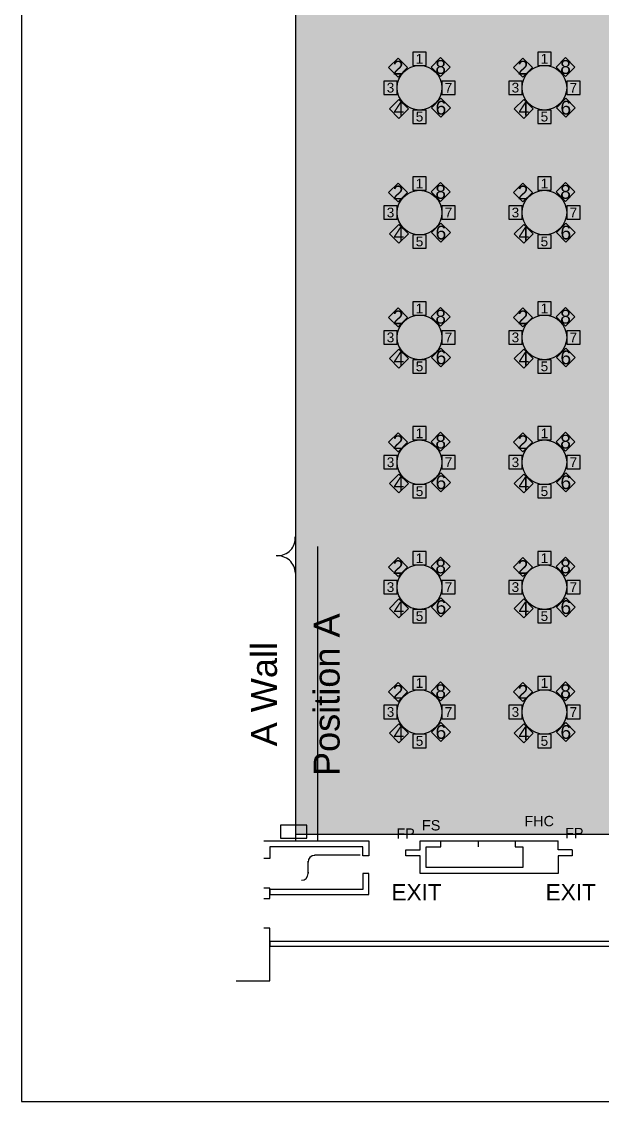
# Model space of a CAD drawing. Header units: feet. Extents: x 280 to 544, y 563 to 815.
# Drawn here: x 279.9 to 345, y 562.8 to 683.8 of the extents above; entities that cross this region are included whole.
import ezdxf
from ezdxf.enums import TextEntityAlignment as Align

# ---------------------------------------------------------------- set-up
doc = ezdxf.new("R2010")
doc.units = ezdxf.units.FT
doc.header["$MEASUREMENT"] = 0
for name, color, linetype in [('[labels]', 7, 'Continuous'), ('Background', 7, 'Continuous'), ('Border', 7, 'Continuous'), ('Building', 7, 'Continuous'), ('Layer 1', 7, 'Continuous')]:
    doc.layers.add(name, color=color, linetype=linetype)
doc.styles.add('Arial', font='Arial.ttf')

msp = doc.modelspace()

# ---------------------------------------------------------------- hatches: boundary and pattern name
at = {"layer": 'Background', "lineweight": 0, "true_color": 0xe6e6e6, "transparency": 33554687}
h = msp.add_hatch(color=254, dxfattribs=at)
h.dxf.hatch_style = 1
h.paths.add_polyline_path([(491.79, 760.88), (310.54, 760.88), (310.54, 592.71), (491.79, 592.71)])
at = {"layer": 'Layer 1', "lineweight": 0, "true_color": 0xd5a6bd, "transparency": 33554687}
h = msp.add_hatch(color=9, dxfattribs=at)
edge = h.paths.add_edge_path(flags=0)
edge.add_ellipse((324.46, 676.42), major_axis=(2.5, 0), ratio=1, start_angle=0.0057, end_angle=360, ccw=False)
edge.add_line((326.96, 676.42), (326.96, 676.42))
h = msp.add_hatch(color=9, dxfattribs=at)
edge = h.paths.add_edge_path(flags=0)
edge.add_ellipse((338.46, 676.42), major_axis=(2.5, 0), ratio=1, start_angle=0.0057, end_angle=360, ccw=False)
edge.add_line((340.96, 676.42), (340.96, 676.42))
h = msp.add_hatch(color=9, dxfattribs=at)
edge = h.paths.add_edge_path(flags=0)
edge.add_ellipse((324.46, 662.42), major_axis=(2.5, 0), ratio=1, start_angle=0.0057, end_angle=360, ccw=False)
edge.add_line((326.96, 662.42), (326.96, 662.42))
h = msp.add_hatch(color=9, dxfattribs=at)
edge = h.paths.add_edge_path(flags=0)
edge.add_ellipse((338.46, 662.42), major_axis=(2.5, 0), ratio=1, start_angle=0.0057, end_angle=360, ccw=False)
edge.add_line((340.96, 662.42), (340.96, 662.42))
h = msp.add_hatch(color=9, dxfattribs=at)
edge = h.paths.add_edge_path(flags=0)
edge.add_ellipse((324.46, 648.42), major_axis=(2.5, 0), ratio=1, start_angle=0.0057, end_angle=360, ccw=False)
edge.add_line((326.96, 648.42), (326.96, 648.42))
h = msp.add_hatch(color=9, dxfattribs=at)
edge = h.paths.add_edge_path(flags=0)
edge.add_ellipse((338.46, 648.42), major_axis=(2.5, 0), ratio=1, start_angle=0.0057, end_angle=360, ccw=False)
edge.add_line((340.96, 648.42), (340.96, 648.42))
h = msp.add_hatch(color=9, dxfattribs=at)
edge = h.paths.add_edge_path(flags=0)
edge.add_ellipse((324.46, 634.42), major_axis=(2.5, 0), ratio=1, start_angle=0.0057, end_angle=360, ccw=False)
edge.add_line((326.96, 634.42), (326.96, 634.42))
h = msp.add_hatch(color=9, dxfattribs=at)
edge = h.paths.add_edge_path(flags=0)
edge.add_ellipse((338.46, 634.42), major_axis=(2.5, 0), ratio=1, start_angle=0.0057, end_angle=360, ccw=False)
edge.add_line((340.96, 634.42), (340.96, 634.42))
h = msp.add_hatch(color=9, dxfattribs=at)
edge = h.paths.add_edge_path(flags=0)
edge.add_ellipse((324.46, 620.42), major_axis=(2.5, 0), ratio=1, start_angle=0.0057, end_angle=360, ccw=False)
edge.add_line((326.96, 620.42), (326.96, 620.42))
h = msp.add_hatch(color=9, dxfattribs=at)
edge = h.paths.add_edge_path(flags=0)
edge.add_ellipse((338.46, 620.42), major_axis=(2.5, 0), ratio=1, start_angle=0.0057, end_angle=360, ccw=False)
edge.add_line((340.96, 620.42), (340.96, 620.42))
h = msp.add_hatch(color=9, dxfattribs=at)
edge = h.paths.add_edge_path(flags=0)
edge.add_ellipse((324.46, 606.42), major_axis=(2.5, 0), ratio=1, start_angle=0.0057, end_angle=360, ccw=False)
edge.add_line((326.96, 606.42), (326.96, 606.42))
h = msp.add_hatch(color=9, dxfattribs=at)
edge = h.paths.add_edge_path(flags=0)
edge.add_ellipse((338.46, 606.42), major_axis=(2.5, 0), ratio=1, start_angle=0.0057, end_angle=360, ccw=False)
edge.add_line((340.96, 606.42), (340.96, 606.42))

# ---------------------------------------------------------------- linework, layer by layer
at = {"layer": 'Background', "color": 254, "lineweight": 0, "true_color": 0xe6e6e6, "transparency": 33554687}
msp.add_lwpolyline([(491.79, 760.88), (310.54, 760.88), (310.54, 592.71), (491.79, 592.71)], close=True, dxfattribs=at)
at = {"layer": 'Background', "color": 254, "lineweight": 25, "true_color": 0xe6e6e6}
msp.add_lwpolyline([(491.79, 760.88), (310.54, 760.88), (310.54, 592.71), (491.79, 592.71)], close=True, dxfattribs=at)
at = {"layer": 'Border', "color": 18, "lineweight": 25, "true_color": 0x000000}
msp.add_lwpolyline([(279.85, 562.76), (543.85, 562.76), (543.85, 814.76), (279.85, 814.76)], close=True, dxfattribs=at)
at = {"layer": 'Building', "color": 18, "lineweight": 25, "true_color": 0x000000}
for points in [[(310.54, 760.88), (310.54, 591.97)], [(313.01, 624.96), (313.01, 591.96)], [(307.02, 591.96), (318.77, 591.96), (318.77, 590.29), (318.11, 590.29), (318.11, 591.3), (307.69, 591.3), (307.69, 590.01), (307.02, 590.01)], [(345.75, 591.96), (388.11, 591.96), (388.11, 591.3), (347.75, 591.3), (347.75, 590.3), (347.25, 590.3), (347.25, 580.67), (307.69, 580.67), (307.69, 580.17), (393.34, 580.17), (393.34, 572.64), (505.45, 572.64), (505.45, 582.4), (504.29, 582.4), (504.29, 582.06), (499.61, 582.06), (499.61, 581.56)], [(341.59, 590.96), (341.59, 590.3), (340, 590.3), (340, 588.32), (324.53, 588.32), (324.53, 590.3), (322.94, 590.3), (322.94, 590.96), (324.53, 590.96), (324.53, 591.96), (326.86, 591.96)], [(331.03, 591.96), (331.03, 591.3)], [(335.2, 591.96), (340, 591.96)], [(340, 590.96), (340, 591.96)], [(341.59, 590.96), (340, 590.96)], [(311.97, 588.3), (311.97, 589.7)], [(317.8, 590.35), (312.7, 590.35)], [(311.97, 588.47), (311.97, 588.34)], [(307.02, 585.52), (307.69, 585.52), (307.69, 586.68), (307.02, 586.68)], [(303.91, 576.28), (307.69, 576.28), (307.69, 582.18), (307.02, 582.18)]]:
    msp.add_lwpolyline(points, dxfattribs=at)
for points in [[(311.81, 592.29), (311.81, 593.72), (308.88, 593.72), (308.88, 592.29)], [(326.86, 591.3), (326.86, 591.96), (335.2, 591.96), (335.2, 591.3), (336.06, 591.3), (336.06, 588.98), (325.2, 588.98), (325.2, 591.3)], [(318.77, 588.32), (318.11, 588.32), (318.11, 586.51), (307.69, 586.51), (307.69, 585.96), (318.77, 585.96), (318.77, 588.32)]]:
    msp.add_lwpolyline(points, close=True, dxfattribs=at)
for centre, radius, start, end in [((308.54, 625.94), 2, -90, 3.37), ((308.55, 621.94), 2, 1.471, 94.841), ((312.71, 589.59), 0.75, 90, 180), ((311.22, 588.3), 0.75, -90, 0)]:
    msp.add_arc(centre, radius, start, end, dxfattribs=at)
at = {"layer": 'Layer 1', "color": 18, "lineweight": 25, "true_color": 0x000000}
for points in [[(323.12, 678.67), (322.06, 679.73), (321, 678.67), (322.06, 677.61)], [(325.21, 680.42), (323.71, 680.42), (323.71, 678.92), (325.21, 678.92)], [(326.83, 679.79), (325.77, 678.73), (326.83, 677.67), (327.89, 678.73)], [(337.12, 678.67), (336.06, 679.73), (335, 678.67), (336.06, 677.61)], [(339.21, 680.42), (337.71, 680.42), (337.71, 678.92), (339.21, 678.92)], [(340.83, 679.79), (339.77, 678.73), (340.83, 677.67), (341.89, 678.73)], [(321.96, 677.17), (320.46, 677.17), (320.46, 675.67), (321.96, 675.67)], [(328.46, 677.17), (326.96, 677.17), (326.96, 675.67), (328.46, 675.67)], [(335.96, 677.17), (334.46, 677.17), (334.46, 675.67), (335.96, 675.67)], [(342.46, 677.17), (340.96, 677.17), (340.96, 675.67), (342.46, 675.67)], [(322.15, 675.1), (321.09, 674.04), (322.15, 672.98), (323.21, 674.04)], [(327.92, 674.17), (326.86, 675.23), (325.8, 674.17), (326.86, 673.11)], [(336.15, 675.1), (335.09, 674.04), (336.15, 672.98), (337.21, 674.04)], [(341.92, 674.17), (340.86, 675.23), (339.8, 674.17), (340.86, 673.11)], [(325.21, 673.92), (323.71, 673.92), (323.71, 672.42), (325.21, 672.42)], [(339.21, 673.92), (337.71, 673.92), (337.71, 672.42), (339.21, 672.42)], [(325.21, 666.42), (323.71, 666.42), (323.71, 664.92), (325.21, 664.92)], [(339.21, 666.42), (337.71, 666.42), (337.71, 664.92), (339.21, 664.92)], [(323.12, 664.67), (322.06, 665.73), (321, 664.67), (322.06, 663.61)], [(326.83, 665.79), (325.77, 664.73), (326.83, 663.67), (327.89, 664.73)], [(337.12, 664.67), (336.06, 665.73), (335, 664.67), (336.06, 663.61)], [(340.83, 665.79), (339.77, 664.73), (340.83, 663.67), (341.89, 664.73)], [(321.96, 663.17), (320.46, 663.17), (320.46, 661.67), (321.96, 661.67)], [(328.46, 663.17), (326.96, 663.17), (326.96, 661.67), (328.46, 661.67)], [(335.96, 663.17), (334.46, 663.17), (334.46, 661.67), (335.96, 661.67)], [(342.46, 663.17), (340.96, 663.17), (340.96, 661.67), (342.46, 661.67)], [(322.15, 661.1), (321.09, 660.04), (322.15, 658.98), (323.21, 660.04)], [(327.92, 660.17), (326.86, 661.23), (325.8, 660.17), (326.86, 659.11)], [(336.15, 661.1), (335.09, 660.04), (336.15, 658.98), (337.21, 660.04)], [(341.92, 660.17), (340.86, 661.23), (339.8, 660.17), (340.86, 659.11)], [(325.21, 659.92), (323.71, 659.92), (323.71, 658.42), (325.21, 658.42)], [(339.21, 659.92), (337.71, 659.92), (337.71, 658.42), (339.21, 658.42)], [(323.12, 650.67), (322.06, 651.73), (321, 650.67), (322.06, 649.61)], [(325.21, 652.42), (323.71, 652.42), (323.71, 650.92), (325.21, 650.92)], [(326.83, 651.79), (325.77, 650.73), (326.83, 649.67), (327.89, 650.73)], [(337.12, 650.67), (336.06, 651.73), (335, 650.67), (336.06, 649.61)], [(339.21, 652.42), (337.71, 652.42), (337.71, 650.92), (339.21, 650.92)], [(340.83, 651.79), (339.77, 650.73), (340.83, 649.67), (341.89, 650.73)], [(321.96, 649.17), (320.46, 649.17), (320.46, 647.67), (321.96, 647.67)], [(328.46, 649.17), (326.96, 649.17), (326.96, 647.67), (328.46, 647.67)], [(335.96, 649.17), (334.46, 649.17), (334.46, 647.67), (335.96, 647.67)], [(342.46, 649.17), (340.96, 649.17), (340.96, 647.67), (342.46, 647.67)], [(322.15, 647.1), (321.09, 646.04), (322.15, 644.98), (323.21, 646.04)], [(327.92, 646.17), (326.86, 647.23), (325.8, 646.17), (326.86, 645.11)], [(336.15, 647.1), (335.09, 646.04), (336.15, 644.98), (337.21, 646.04)], [(341.92, 646.17), (340.86, 647.23), (339.8, 646.17), (340.86, 645.11)], [(325.21, 645.92), (323.71, 645.92), (323.71, 644.42), (325.21, 644.42)], [(339.21, 645.92), (337.71, 645.92), (337.71, 644.42), (339.21, 644.42)], [(325.21, 638.42), (323.71, 638.42), (323.71, 636.92), (325.21, 636.92)], [(339.21, 638.42), (337.71, 638.42), (337.71, 636.92), (339.21, 636.92)], [(323.12, 636.67), (322.06, 637.73), (321, 636.67), (322.06, 635.61)], [(326.83, 637.79), (325.77, 636.73), (326.83, 635.67), (327.89, 636.73)], [(337.12, 636.67), (336.06, 637.73), (335, 636.67), (336.06, 635.61)], [(340.83, 637.79), (339.77, 636.73), (340.83, 635.67), (341.89, 636.73)], [(321.96, 635.17), (320.46, 635.17), (320.46, 633.67), (321.96, 633.67)], [(328.46, 635.17), (326.96, 635.17), (326.96, 633.67), (328.46, 633.67)], [(335.96, 635.17), (334.46, 635.17), (334.46, 633.67), (335.96, 633.67)], [(342.46, 635.17), (340.96, 635.17), (340.96, 633.67), (342.46, 633.67)], [(327.92, 632.17), (326.86, 633.23), (325.8, 632.17), (326.86, 631.11)], [(341.92, 632.17), (340.86, 633.23), (339.8, 632.17), (340.86, 631.11)], [(322.15, 633.1), (321.09, 632.04), (322.15, 630.98), (323.21, 632.04)], [(336.15, 633.1), (335.09, 632.04), (336.15, 630.98), (337.21, 632.04)], [(325.21, 631.92), (323.71, 631.92), (323.71, 630.42), (325.21, 630.42)], [(339.21, 631.92), (337.71, 631.92), (337.71, 630.42), (339.21, 630.42)], [(323.12, 622.67), (322.06, 623.73), (321, 622.67), (322.06, 621.61)], [(325.21, 624.42), (323.71, 624.42), (323.71, 622.92), (325.21, 622.92)], [(326.83, 623.79), (325.77, 622.73), (326.83, 621.67), (327.89, 622.73)], [(337.12, 622.67), (336.06, 623.73), (335, 622.67), (336.06, 621.61)], [(339.21, 624.42), (337.71, 624.42), (337.71, 622.92), (339.21, 622.92)], [(340.83, 623.79), (339.77, 622.73), (340.83, 621.67), (341.89, 622.73)], [(321.96, 621.17), (320.46, 621.17), (320.46, 619.67), (321.96, 619.67)], [(328.46, 621.17), (326.96, 621.17), (326.96, 619.67), (328.46, 619.67)], [(335.96, 621.17), (334.46, 621.17), (334.46, 619.67), (335.96, 619.67)], [(342.46, 621.17), (340.96, 621.17), (340.96, 619.67), (342.46, 619.67)], [(322.15, 619.1), (321.09, 618.04), (322.15, 616.98), (323.21, 618.04)], [(327.92, 618.17), (326.86, 619.23), (325.8, 618.17), (326.86, 617.11)], [(336.15, 619.1), (335.09, 618.04), (336.15, 616.98), (337.21, 618.04)], [(341.92, 618.17), (340.86, 619.23), (339.8, 618.17), (340.86, 617.11)], [(325.21, 617.92), (323.71, 617.92), (323.71, 616.42), (325.21, 616.42)], [(339.21, 617.92), (337.71, 617.92), (337.71, 616.42), (339.21, 616.42)], [(325.21, 610.42), (323.71, 610.42), (323.71, 608.92), (325.21, 608.92)], [(339.21, 610.42), (337.71, 610.42), (337.71, 608.92), (339.21, 608.92)], [(323.12, 608.67), (322.06, 609.73), (321, 608.67), (322.06, 607.61)], [(326.83, 609.79), (325.77, 608.73), (326.83, 607.67), (327.89, 608.73)], [(337.12, 608.67), (336.06, 609.73), (335, 608.67), (336.06, 607.61)], [(340.83, 609.79), (339.77, 608.73), (340.83, 607.67), (341.89, 608.73)], [(321.96, 607.17), (320.46, 607.17), (320.46, 605.67), (321.96, 605.67)], [(328.46, 607.17), (326.96, 607.17), (326.96, 605.67), (328.46, 605.67)], [(335.96, 607.17), (334.46, 607.17), (334.46, 605.67), (335.96, 605.67)], [(342.46, 607.17), (340.96, 607.17), (340.96, 605.67), (342.46, 605.67)], [(322.15, 605.1), (321.09, 604.04), (322.15, 602.98), (323.21, 604.04)], [(327.92, 604.17), (326.86, 605.23), (325.8, 604.17), (326.86, 603.11)], [(336.15, 605.1), (335.09, 604.04), (336.15, 602.98), (337.21, 604.04)], [(341.92, 604.17), (340.86, 605.23), (339.8, 604.17), (340.86, 603.11)], [(325.21, 603.92), (323.71, 603.92), (323.71, 602.42), (325.21, 602.42)], [(339.21, 603.92), (337.71, 603.92), (337.71, 602.42), (339.21, 602.42)]]:
    msp.add_lwpolyline(points, close=True, dxfattribs=at)
for centre in [(324.46, 676.42), (338.46, 676.42), (324.46, 662.42), (338.46, 662.42), (324.46, 648.42), (338.46, 648.42), (324.46, 634.42), (338.46, 634.42), (324.46, 620.42), (338.46, 620.42), (324.46, 606.42), (338.46, 606.42)]:
    msp.add_ellipse(centre, major_axis=(2.5, 0), ratio=1, dxfattribs=at)

# ---------------------------------------------------------------- texts
at = {"layer": '[labels]', "color": 18, "true_color": 0x000000, "attachment_point": 5, "line_spacing_factor": 0.85, "style": 'Arial'}
for s, insert, char_height, width in [('2', (322.06, 678.67), 1.54, 2.1213), ('1', (324.46, 679.67), 1.09, 1.5), ('8', (326.83, 678.73), 1.54, 2.1213), ('2', (336.06, 678.67), 1.54, 2.1213), ('1', (338.46, 679.67), 1.09, 1.5), ('8', (340.83, 678.73), 1.54, 2.1213), ('3', (321.21, 676.42), 1.09, 1.5), ('7', (327.71, 676.42), 1.09, 1.5), ('3', (335.21, 676.42), 1.09, 1.5), ('7', (341.71, 676.42), 1.09, 1.5), ('4', (322.15, 674.04), 1.54, 2.1213), ('6', (326.86, 674.17), 1.54, 2.1213), ('4', (336.15, 674.04), 1.54, 2.1213), ('6', (340.86, 674.17), 1.54, 2.1213), ('5', (324.46, 673.17), 1.09, 1.5), ('5', (338.46, 673.17), 1.09, 1.5), ('1', (324.46, 665.67), 1.09, 1.5), ('1', (338.46, 665.67), 1.09, 1.5), ('2', (322.06, 664.67), 1.54, 2.1213), ('8', (326.83, 664.73), 1.54, 2.1213), ('2', (336.06, 664.67), 1.54, 2.1213), ('8', (340.83, 664.73), 1.54, 2.1213), ('3', (321.21, 662.42), 1.09, 1.5), ('7', (327.71, 662.42), 1.09, 1.5), ('3', (335.21, 662.42), 1.09, 1.5), ('7', (341.71, 662.42), 1.09, 1.5), ('4', (322.15, 660.04), 1.54, 2.1213), ('6', (326.86, 660.17), 1.54, 2.1213), ('4', (336.15, 660.04), 1.54, 2.1213), ('6', (340.86, 660.17), 1.54, 2.1213), ('5', (324.46, 659.17), 1.09, 1.5), ('5', (338.46, 659.17), 1.09, 1.5), ('2', (322.06, 650.67), 1.54, 2.1213), ('1', (324.46, 651.67), 1.09, 1.5), ('8', (326.83, 650.73), 1.54, 2.1213), ('2', (336.06, 650.67), 1.54, 2.1213), ('1', (338.46, 651.67), 1.09, 1.5), ('8', (340.83, 650.73), 1.54, 2.1213), ('3', (321.21, 648.42), 1.09, 1.5), ('3', (335.21, 648.42), 1.09, 1.5), ('7', (327.71, 648.42), 1.09, 1.5), ('7', (341.71, 648.42), 1.09, 1.5), ('4', (322.15, 646.04), 1.54, 2.1213), ('6', (326.86, 646.17), 1.54, 2.1213), ('4', (336.15, 646.04), 1.54, 2.1213), ('6', (340.86, 646.17), 1.54, 2.1213), ('5', (324.46, 645.17), 1.09, 1.5), ('5', (338.46, 645.17), 1.09, 1.5), ('1', (324.46, 637.67), 1.09, 1.5), ('1', (338.46, 637.67), 1.09, 1.5), ('2', (322.06, 636.67), 1.54, 2.1213), ('8', (326.83, 636.73), 1.54, 2.1213), ('2', (336.06, 636.67), 1.54, 2.1213), ('8', (340.83, 636.73), 1.54, 2.1213), ('3', (321.21, 634.42), 1.09, 1.5), ('7', (327.71, 634.42), 1.09, 1.5), ('3', (335.21, 634.42), 1.09, 1.5), ('7', (341.71, 634.42), 1.09, 1.5), ('4', (322.15, 632.04), 1.54, 2.1213), ('6', (326.86, 632.17), 1.54, 2.1213), ('4', (336.15, 632.04), 1.54, 2.1213), ('6', (340.86, 632.17), 1.54, 2.1213), ('5', (324.46, 631.17), 1.09, 1.5), ('5', (338.46, 631.17), 1.09, 1.5), ('1', (324.46, 623.67), 1.09, 1.5), ('1', (338.46, 623.67), 1.09, 1.5), ('2', (322.06, 622.67), 1.54, 2.1213), ('8', (326.83, 622.73), 1.54, 2.1213), ('2', (336.06, 622.67), 1.54, 2.1213), ('8', (340.83, 622.73), 1.54, 2.1213), ('3', (321.21, 620.42), 1.09, 1.5), ('7', (327.71, 620.42), 1.09, 1.5), ('3', (335.21, 620.42), 1.09, 1.5), ('7', (341.71, 620.42), 1.09, 1.5), ('4', (322.15, 618.04), 1.54, 2.1213), ('6', (326.86, 618.17), 1.54, 2.1213), ('4', (336.15, 618.04), 1.54, 2.1213), ('6', (340.86, 618.17), 1.54, 2.1213), ('5', (324.46, 617.17), 1.09, 1.5), ('5', (338.46, 617.17), 1.09, 1.5), ('2', (322.06, 608.67), 1.54, 2.1213), ('1', (324.46, 609.67), 1.09, 1.5), ('8', (326.83, 608.73), 1.54, 2.1213), ('2', (336.06, 608.67), 1.54, 2.1213), ('1', (338.46, 609.67), 1.09, 1.5), ('8', (340.83, 608.73), 1.54, 2.1213), ('3', (321.21, 606.42), 1.09, 1.5), ('7', (327.71, 606.42), 1.09, 1.5), ('3', (335.21, 606.42), 1.09, 1.5), ('7', (341.71, 606.42), 1.09, 1.5), ('4', (322.15, 604.04), 1.54, 2.1213), ('6', (326.86, 604.17), 1.54, 2.1213), ('4', (336.15, 604.04), 1.54, 2.1213), ('6', (340.86, 604.17), 1.54, 2.1213), ('5', (324.46, 603.17), 1.09, 1.5), ('5', (338.46, 603.17), 1.09, 1.5)]:
    msp.add_mtext(s, dxfattribs=dict(at, insert=insert, char_height=char_height, width=width))
at = {"layer": 'Building', "color": 18, "true_color": 0x000000, "style": 'Arial'}
for s, p in [('Position A', (312.6, 599.24)), ('A Wall', (305.58, 602.57))]:
    msp.add_text(s, height=2.9, rotation=90, dxfattribs=at).set_placement(p, align=Align.TOP_LEFT)
for s, height, p in [('FHC', 1.16, (336.21, 594.77)), ('FP', 1.16, (321.86, 593.37)), ('FS', 1.16, (324.73, 594.3)), ('FP', 1.16, (340.77, 593.42)), ('EXIT', 1.812, (321.32, 587.12)), ('EXIT', 1.812, (338.6, 587.12))]:
    msp.add_text(s, height=height, dxfattribs=at).set_placement(p, align=Align.TOP_LEFT)

doc.saveas('drawing.dxf')
